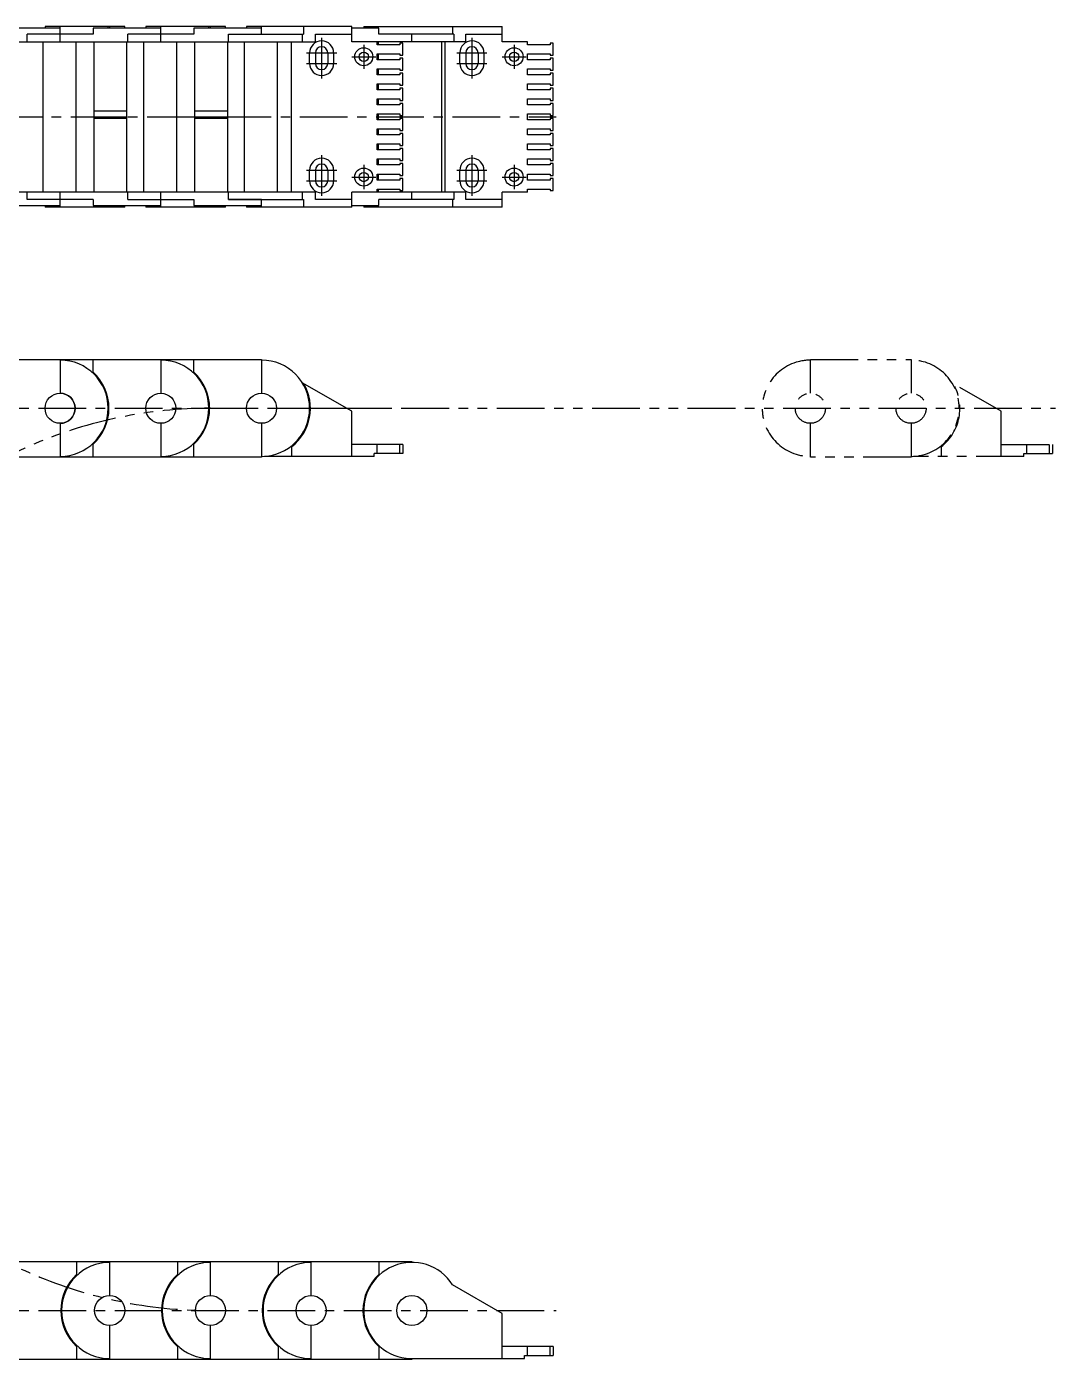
# Model space of a CAD drawing. Extents: x -197 to 1110, y -809 to 120.
# Drawn here: x 426 to 1110, y -766 to 120 of the extents above; entities that cross this region are included whole.
import ezdxf

# ---------------------------------------------------------------- set-up
doc = ezdxf.new("R2010")
doc.units = 0
doc.linetypes.add('CENTER', pattern=[50.8, 31.75, -6.35, 6.35, -6.35])
doc.linetypes.add('PHANTOM', pattern=[63.5, 31.75, -6.35, 6.35, -6.35, 6.35, -6.35])
doc.layers.get('0').update_dxf_attribs({"linetype": 'CONTINUOUS'})
doc.layers.add('CENTER', color=1, linetype='CONTINUOUS')

msp = doc.modelspace()

# ---------------------------------------------------------------- linework, layer by layer
at = {"color": 7, "linetype": 'CONTINUOUS'}
for p, q in [((448.14, 119), (403.14, 119)), ((491.14, 120), (438.14, 120)), ((438.14, 120), (438.14, 119)), ((448.14, 119), (448.14, 120)), ((448.14, 110), (448.14, 119)), ((515.14, 119), (470.14, 119)), ((470.14, 119), (470.14, 115)), ((480.14, 119), (480.14, 120)), ((481.14, 119), (481.14, 120)), ((491.14, 119), (491.14, 120)), ((505.14, 120), (505.14, 119)), ((558.14, 120), (505.14, 120)), ((515.14, 119), (515.14, 120)), ((515.14, 110), (515.14, 119)), ((537.14, 119), (537.14, 115)), ((582.14, 119), (537.14, 119)), ((547.14, 119), (547.14, 120)), ((548.14, 119), (548.14, 120)), ((558.14, 119), (558.14, 120)), ((642.14, 120), (572.14, 120)), ((572.14, 120), (572.14, 119)), ((582.14, 115), (582.14, 120)), ((610.16, 120), (610.16, 115)), ((642.14, 110), (642.14, 120)), ((660.14, 119), (642.14, 119)), ((650.14, 120), (742.14, 120)), ((650.14, 120), (650.14, 119)), ((660.14, 115), (660.14, 119)), ((709.26, 120), (709.26, 115)), ((742.14, 110), (742.14, 120)), ((0, 110), (618.14, 110)), ((470.14, 115), (426.14, 115)), ((426.14, 110), (426.14, 115)), ((436.64, 110), (436.64, 10)), ((458.64, 110), (458.64, 10)), ((470.64, 110), (470.64, 10)), ((492.64, 10), (492.64, 110)), ((493.14, 110), (493.14, 115)), ((537.14, 115), (493.14, 115)), ((503.64, 110), (503.64, 10)), ((525.64, 110), (525.64, 10)), ((537.64, 110), (537.64, 10)), ((559.64, 10), (559.64, 110)), ((560.14, 110), (560.14, 115)), ((560.14, 115), (610.16, 115)), ((570.64, 110), (570.64, 10)), ((592.64, 110), (592.64, 10)), ((602.14, 10), (602.14, 110)), ((609.26, 115), (609.26, 110)), ((618.14, 115), (642.14, 115)), ((618.14, 110), (618.14, 115)), ((718.14, 110), (642.14, 110)), ((659.14, 108), (659.14, 110)), ((674.14, 108), (659.14, 108)), ((659.64, 110), (659.64, 108)), ((710.16, 115), (660.14, 115)), ((676.14, 109), (674.14, 109)), ((674.14, 109), (674.14, 108)), ((676.14, 101), (676.14, 109)), ((682.14, 110), (682.14, 115)), ((702.14, 10), (702.14, 110)), ((704.06, 110), (704.06, 10)), ((710.16, 115), (710.16, 110)), ((718.14, 115), (742.14, 115)), ((718.14, 110), (718.14, 115)), ((759.14, 110), (742.14, 110)), ((759.14, 108), (759.14, 110)), ((774.14, 108), (759.14, 108)), ((776.14, 109), (774.14, 109)), ((774.14, 109), (774.14, 108)), ((776.14, 101), (776.14, 109)), ((614.14, 95.5), (614.14, 102.5)), ((618.04, 102.5), (618.04, 95.5)), ((626.24, 102.5), (626.24, 95.5)), ((630.14, 102.5), (630.14, 95.5)), ((659.14, 102), (674.14, 102)), ((659.14, 98), (659.14, 102)), ((674.14, 98), (659.14, 98)), ((659.64, 102), (659.64, 98)), ((674.14, 102), (674.14, 101)), ((674.14, 101), (676.14, 101)), ((676.14, 99), (674.14, 99)), ((674.14, 99), (674.14, 98)), ((676.14, 91), (676.14, 99)), ((714.14, 95.5), (714.14, 102.5)), ((718.04, 102.5), (718.04, 95.5)), ((726.24, 102.5), (726.24, 95.5)), ((730.14, 102.5), (730.14, 95.5)), ((759.14, 102), (774.14, 102)), ((759.14, 98), (759.14, 102)), ((774.14, 98), (759.14, 98)), ((774.14, 102), (774.14, 101)), ((774.14, 101), (776.14, 101)), ((776.14, 99), (774.14, 99)), ((774.14, 99), (774.14, 98)), ((776.14, 91), (776.14, 99)), ((659.14, 88), (659.14, 92)), ((659.14, 92), (674.14, 92)), ((659.64, 92), (659.64, 88)), ((674.14, 92), (674.14, 91)), ((674.14, 91), (676.14, 91)), ((674.14, 89), (674.14, 88)), ((676.14, 89), (674.14, 89)), ((676.14, 81), (676.14, 89)), ((759.14, 88), (759.14, 92)), ((759.14, 92), (774.14, 92)), ((774.14, 92), (774.14, 91)), ((774.14, 91), (776.14, 91)), ((774.14, 89), (774.14, 88)), ((776.14, 89), (774.14, 89)), ((776.14, 81), (776.14, 89)), ((674.14, 88), (659.14, 88)), ((659.14, 78), (659.14, 82)), ((659.14, 82), (674.14, 82)), ((659.64, 82), (659.64, 78)), ((674.14, 82), (674.14, 81)), ((674.14, 81), (676.14, 81)), ((774.14, 88), (759.14, 88)), ((759.14, 78), (759.14, 82)), ((759.14, 82), (774.14, 82)), ((774.14, 82), (774.14, 81)), ((774.14, 81), (776.14, 81)), ((674.14, 78), (659.14, 78)), ((659.14, 68), (659.14, 72)), ((659.14, 72), (674.14, 72)), ((659.64, 72), (659.64, 68)), ((674.14, 79), (674.14, 78)), ((676.14, 79), (674.14, 79)), ((674.14, 72), (674.14, 71)), ((674.14, 71), (676.14, 71)), ((676.14, 71), (676.14, 79)), ((774.14, 78), (759.14, 78)), ((759.14, 68), (759.14, 72)), ((759.14, 72), (774.14, 72)), ((774.14, 79), (774.14, 78)), ((776.14, 79), (774.14, 79)), ((774.14, 72), (774.14, 71)), ((774.14, 71), (776.14, 71)), ((776.14, 71), (776.14, 79)), ((470.64, 64), (492.64, 64)), ((537.64, 64), (559.64, 64)), ((674.14, 68), (659.14, 68)), ((676.14, 69), (674.14, 69)), ((674.14, 69), (674.14, 68)), ((676.14, 61), (676.14, 69)), ((774.14, 68), (759.14, 68)), ((776.14, 69), (774.14, 69)), ((774.14, 69), (774.14, 68)), ((776.14, 61), (776.14, 69)), ((470.64, 60), (492.64, 60)), ((492.64, 59), (470.64, 59)), ((537.64, 60), (559.64, 60)), ((559.64, 59), (537.64, 59)), ((659.14, 58), (659.14, 62)), ((659.14, 62), (674.14, 62)), ((674.14, 58), (659.14, 58)), ((659.64, 62), (659.64, 58)), ((674.14, 62), (674.14, 61)), ((674.14, 61), (676.14, 61)), ((676.14, 59), (674.14, 59)), ((674.14, 59), (674.14, 58)), ((676.14, 51), (676.14, 59)), ((759.14, 58), (759.14, 62)), ((759.14, 62), (774.14, 62)), ((774.14, 58), (759.14, 58)), ((774.14, 62), (774.14, 61)), ((774.14, 61), (776.14, 61)), ((776.14, 59), (774.14, 59)), ((774.14, 59), (774.14, 58)), ((776.14, 51), (776.14, 59)), ((659.14, 48), (659.14, 52)), ((659.14, 52), (674.14, 52)), ((674.14, 48), (659.14, 48)), ((659.64, 52), (659.64, 48)), ((674.14, 52), (674.14, 51)), ((674.14, 51), (676.14, 51)), ((676.14, 49), (674.14, 49)), ((674.14, 49), (674.14, 48)), ((676.14, 41), (676.14, 49)), ((759.14, 48), (759.14, 52)), ((759.14, 52), (774.14, 52)), ((774.14, 48), (759.14, 48)), ((774.14, 52), (774.14, 51)), ((774.14, 51), (776.14, 51)), ((774.14, 49), (774.14, 48)), ((776.14, 49), (774.14, 49)), ((776.14, 41), (776.14, 49)), ((659.14, 38), (659.14, 42)), ((659.14, 42), (674.14, 42)), ((674.14, 38), (659.14, 38)), ((659.64, 42), (659.64, 38)), ((674.14, 42), (674.14, 41)), ((674.14, 41), (676.14, 41)), ((676.14, 39), (674.14, 39)), ((674.14, 39), (674.14, 38)), ((676.14, 31), (676.14, 39)), ((759.14, 38), (759.14, 42)), ((759.14, 42), (774.14, 42)), ((774.14, 38), (759.14, 38)), ((774.14, 42), (774.14, 41)), ((774.14, 41), (776.14, 41)), ((774.14, 39), (774.14, 38)), ((776.14, 39), (774.14, 39)), ((776.14, 31), (776.14, 39)), ((659.14, 28), (659.14, 32)), ((659.14, 32), (674.14, 32)), ((674.14, 28), (659.14, 28)), ((659.64, 32), (659.64, 28)), ((674.14, 32), (674.14, 31)), ((674.14, 31), (676.14, 31)), ((676.14, 29), (674.14, 29)), ((674.14, 29), (674.14, 28)), ((676.14, 21), (676.14, 29)), ((759.14, 28), (759.14, 32)), ((759.14, 32), (774.14, 32)), ((774.14, 28), (759.14, 28)), ((774.14, 32), (774.14, 31)), ((774.14, 31), (776.14, 31)), ((776.14, 29), (774.14, 29)), ((774.14, 29), (774.14, 28)), ((776.14, 21), (776.14, 29)), ((614.14, 17.5), (614.14, 24.5)), ((618.04, 24.5), (618.04, 17.5)), ((626.24, 24.5), (626.24, 17.5)), ((630.14, 24.5), (630.14, 17.5)), ((659.14, 22), (674.14, 22)), ((659.14, 18), (659.14, 22)), ((674.14, 18), (659.14, 18)), ((659.64, 22), (659.64, 18)), ((674.14, 22), (674.14, 21)), ((674.14, 21), (676.14, 21)), ((676.14, 19), (674.14, 19)), ((674.14, 19), (674.14, 18)), ((676.14, 11), (676.14, 19)), ((714.14, 17.5), (714.14, 24.5)), ((718.04, 24.5), (718.04, 17.5)), ((726.24, 24.5), (726.24, 17.5)), ((730.14, 24.5), (730.14, 17.5)), ((759.14, 22), (774.14, 22)), ((759.14, 18), (759.14, 22)), ((774.14, 18), (759.14, 18)), ((774.14, 22), (774.14, 21)), ((774.14, 21), (776.14, 21)), ((776.14, 19), (774.14, 19)), ((774.14, 19), (774.14, 18)), ((776.14, 11), (776.14, 19)), ((618.14, 10), (0, 10)), ((426.14, 5), (426.14, 10)), ((448.14, 0), (448.14, 10)), ((493.14, 5), (493.14, 10)), ((515.14, 0), (515.14, 10)), ((560.14, 5), (560.14, 10)), ((609.26, 10), (609.26, 5)), ((618.14, 5), (618.14, 10)), ((642.14, 0), (642.14, 10)), ((718.14, 10), (642.14, 10)), ((659.14, 10), (642.14, 10)), ((659.14, 12), (674.14, 12)), ((659.14, 10), (659.14, 12)), ((659.64, 12), (659.64, 10)), ((674.14, 12), (674.14, 11)), ((674.14, 11), (676.14, 11)), ((682.14, 5), (682.14, 10)), ((710.16, 10), (710.16, 5)), ((718.14, 5), (718.14, 10)), ((759.14, 10), (742.14, 10)), ((742.14, 0), (742.14, 10)), ((759.14, 12), (774.14, 12)), ((759.14, 10), (759.14, 12)), ((774.14, 12), (774.14, 11)), ((774.14, 11), (776.14, 11)), ((403.14, 1), (448.14, 1)), ((470.14, 5), (426.14, 5)), ((438.14, 1), (438.14, 0)), ((491.14, 0), (438.14, 0)), ((470.14, 5), (470.14, 1)), ((470.14, 1), (515.14, 1)), ((480.14, 0), (480.14, 1)), ((481.14, 0), (481.14, 1)), ((491.14, 0), (491.14, 1)), ((493.14, 5), (537.14, 5)), ((505.14, 1), (505.14, 0)), ((558.14, 0), (505.14, 0)), ((537.14, 5), (537.14, 1)), ((537.14, 1), (582.14, 1)), ((547.14, 0), (547.14, 1)), ((548.14, 0), (548.14, 1)), ((558.14, 0), (558.14, 1)), ((560.14, 5), (610.16, 5)), ((582.14, 5), (560.14, 5)), ((572.14, 1), (572.14, 0)), ((642.14, 0), (572.14, 0)), ((582.14, 0), (582.14, 5)), ((610.16, 5), (610.16, 0)), ((642.14, 5), (618.14, 5)), ((642.14, 1), (660.14, 1)), ((650.14, 1), (650.14, 0)), ((742.14, 0), (650.14, 0)), ((660.14, 1), (660.14, 5)), ((709.26, 5), (660.14, 5)), ((709.26, 5), (709.26, 0)), ((710.16, 5), (709.26, 5)), ((742.14, 5), (718.14, 5)), ((381.45, -101.29), (582.14, -101.29)), ((448.14, -101.29), (448.14, -123.79)), ((470.14, -109.86), (470.14, -101.29)), ((515.14, -101.29), (515.14, -123.79)), ((537.14, -109.86), (537.14, -101.29)), ((582.14, -101.29), (582.14, -123.79)), ((642.14, -135.79), (609.26, -116.8)), ((642.14, -165.79), (642.14, -135.79)), ((448.14, -143.79), (448.14, -166.29)), ((515.14, -143.79), (515.14, -166.29)), ((582.14, -143.79), (582.14, -166.29)), ((470.14, -166.29), (470.14, -157.71)), ((537.14, -166.29), (537.14, -157.71)), ((602.14, -159.4), (602.14, -165.79)), ((676.14, -157.79), (642.14, -157.79)), ((659.14, -163.79), (659.14, -157.79)), ((674.14, -163.79), (674.14, -157.79)), ((676.14, -157.79), (676.14, -163.79)), ((582.14, -166.29), (381.14, -166.29)), ((584.14, -165.79), (584.14, -165.72)), ((657.14, -165.79), (584.14, -165.79)), ((657.14, -165.79), (657.14, -163.79)), ((676.14, -163.79), (657.14, -163.79)), ((347.14, -701.29), (682.14, -701.29)), ((459.14, -701.29), (459.14, -709.86)), ((481.14, -723.79), (481.14, -701.29)), ((526.14, -701.29), (526.14, -709.86)), ((548.14, -723.79), (548.14, -701.29)), ((593.14, -701.29), (593.14, -709.86)), ((615.14, -723.79), (615.14, -701.29)), ((660.14, -701.29), (660.14, -709.86)), ((682.14, -701.29), (682.14, -701.79)), ((742.14, -735.79), (709.26, -716.8)), ((481.14, -766.29), (481.14, -743.79)), ((548.14, -766.29), (548.14, -743.79)), ((615.14, -766.29), (615.14, -743.79)), ((742.14, -765.79), (742.14, -735.79)), ((459.14, -757.71), (459.14, -766.29)), ((526.14, -757.71), (526.14, -766.29)), ((593.14, -757.71), (593.14, -766.29)), ((660.14, -757.71), (660.14, -766.29)), ((776.14, -757.79), (742.14, -757.79)), ((759.14, -763.79), (759.14, -757.79)), ((774.14, -763.79), (774.14, -757.79)), ((776.14, -757.79), (776.14, -763.79)), ((682.14, -766.29), (347.14, -766.29)), ((682.14, -765.79), (682.14, -766.29)), ((684.14, -765.72), (684.14, -765.79)), ((684.14, -765.79), (757.14, -765.79)), ((757.14, -765.79), (757.14, -763.79)), ((757.14, -763.79), (776.14, -763.79))]:
    msp.add_line(p, q, dxfattribs=at)
at = {"color": 3, "linetype": 'PHANTOM'}
for p, q in [((947.26, -101.29), (1014.26, -101.29)), ((947.26, -123.79), (947.26, -101.29)), ((1014.26, -101.29), (1014.26, -123.79)), ((1074.26, -135.79), (1041.38, -116.8)), ((548.14, -133.79), (1110.26, -133.79)), ((1074.26, -165.79), (1074.26, -135.79)), ((947.26, -166.29), (947.26, -143.79)), ((1014.26, -143.79), (1014.26, -166.29)), ((1034.26, -159.4), (1034.26, -165.79)), ((1074.26, -157.79), (1108.26, -157.79)), ((1091.26, -163.79), (1091.26, -157.79)), ((1106.26, -163.79), (1106.26, -157.79)), ((1108.26, -157.79), (1108.26, -163.79)), ((1014.26, -166.29), (947.26, -166.29)), ((1089.26, -165.79), (1016.26, -165.79)), ((1089.26, -165.79), (1089.26, -163.79)), ((1089.26, -163.79), (1108.26, -163.79))]:
    msp.add_line(p, q, dxfattribs=at)
at = {"color": 7, "linetype": 'CONTINUOUS'}
for centre, radius in [((650.14, 100), 6), ((650.14, 100), 3.1), ((750.14, 100), 6), ((750.14, 100), 3.1), ((650.14, 20), 6), ((650.14, 20), 3.1), ((750.14, 20), 6), ((750.14, 20), 3.1), ((448.14, -133.79), 10), ((515.14, -133.79), 10), ((582.14, -133.79), 10), ((481.14, -733.79), 10), ((548.14, -733.79), 10), ((615.14, -733.79), 10), ((682.14, -733.79), 10)]:
    msp.add_circle(centre, radius, dxfattribs=at)
at = {"color": 3, "linetype": 'PHANTOM'}
for centre in [(947.26, -133.79), (1014.26, -133.79)]:
    msp.add_circle(centre, 10, dxfattribs=at)
at = {"color": 7, "linetype": 'CONTINUOUS'}
for centre, radius, start, end in [((622.14, 102.5), 8, 0, 180), ((622.14, 102.5), 4.1, 0, 180), ((722.14, 102.5), 8, 0, 180), ((722.14, 102.5), 4.1, 0, 180), ((622.14, 95.5), 8, 180, 0), ((622.14, 95.5), 4.1, 180, 0), ((722.14, 95.5), 8, 180, 0), ((722.14, 95.5), 4.1, 180, 0), ((622.14, 24.5), 8, 0, 180), ((622.14, 24.5), 4.1, 0, 180), ((722.14, 24.5), 8, 0, 180), ((722.14, 24.5), 4.1, 0, 180), ((622.14, 17.5), 8, 180, 0), ((622.14, 17.5), 4.1, 180, 0), ((722.14, 17.5), 8, 180, 0), ((722.14, 17.5), 4.1, 180, 0), ((448.14, -133.79), 32, 270, 90), ((515.14, -133.79), 32, 270, 90), ((582.14, -133.79), 32, 270, 90), ((448.14, -133.79), 32.5, 312.60367, 47.39633), ((515.14, -133.79), 32.5, 312.60367, 47.39633), ((448.14, -133.79), 10, 270, 90), ((582.14, -133.79), 32.5, 307.97987, 30.43344), ((481.14, -733.79), 32, 90, 270), ((548.14, -733.79), 32, 90, 270), ((615.14, -733.79), 32, 90, 270), ((682.14, -733.79), 32, 32.05201, 273.58332), ((481.14, -733.79), 32.5, 132.60367, 227.39633), ((548.14, -733.79), 32.5, 132.60367, 227.39633), ((615.14, -733.79), 32.5, 132.60367, 227.39633), ((682.14, -733.79), 32.5, 132.60367, 227.39633)]:
    msp.add_arc(centre, radius, start, end, dxfattribs=at)
at = {"color": 3, "linetype": 'PHANTOM'}
for centre, radius, start, end in [((947.26, -133.79), 32, 90, 270), ((1014.26, -133.79), 32, 270, 90), ((1014.26, -133.79), 32.5, 307.97987, 30.43344), ((548.14, -433.79), 300, 90, 270)]:
    msp.add_arc(centre, radius, start, end, dxfattribs=at)
at = {"layer": 'CENTER', "color": 1, "linetype": 'CENTER'}
for p, q in [((622.14, 112.5), (622.14, 85.5)), ((650.14, 108), (650.14, 92)), ((722.14, 112.5), (722.14, 85.5)), ((750.14, 108), (750.14, 92)), ((612.14, 102.5), (632.14, 102.5)), ((642.14, 100), (658.14, 100)), ((712.14, 102.5), (732.14, 102.5)), ((742.14, 100), (758.14, 100)), ((612.14, 95.5), (632.14, 95.5)), ((712.14, 95.5), (732.14, 95.5)), ((-2, 60), (778.14, 60)), ((622.14, 34.5), (622.14, 7.5)), ((650.14, 28), (650.14, 12)), ((722.14, 34.5), (722.14, 7.5)), ((750.14, 28), (750.14, 12)), ((612.14, 24.5), (632.14, 24.5)), ((642.14, 20), (658.14, 20)), ((712.14, 24.5), (732.14, 24.5)), ((742.14, 20), (758.14, 20)), ((612.14, 17.5), (632.14, 17.5)), ((712.14, 17.5), (732.14, 17.5)), ((332.08, -133.79), (678.14, -133.79)), ((332.08, -733.79), (778.14, -733.79))]:
    msp.add_line(p, q, dxfattribs=at)

doc.saveas('drawing.dxf')
